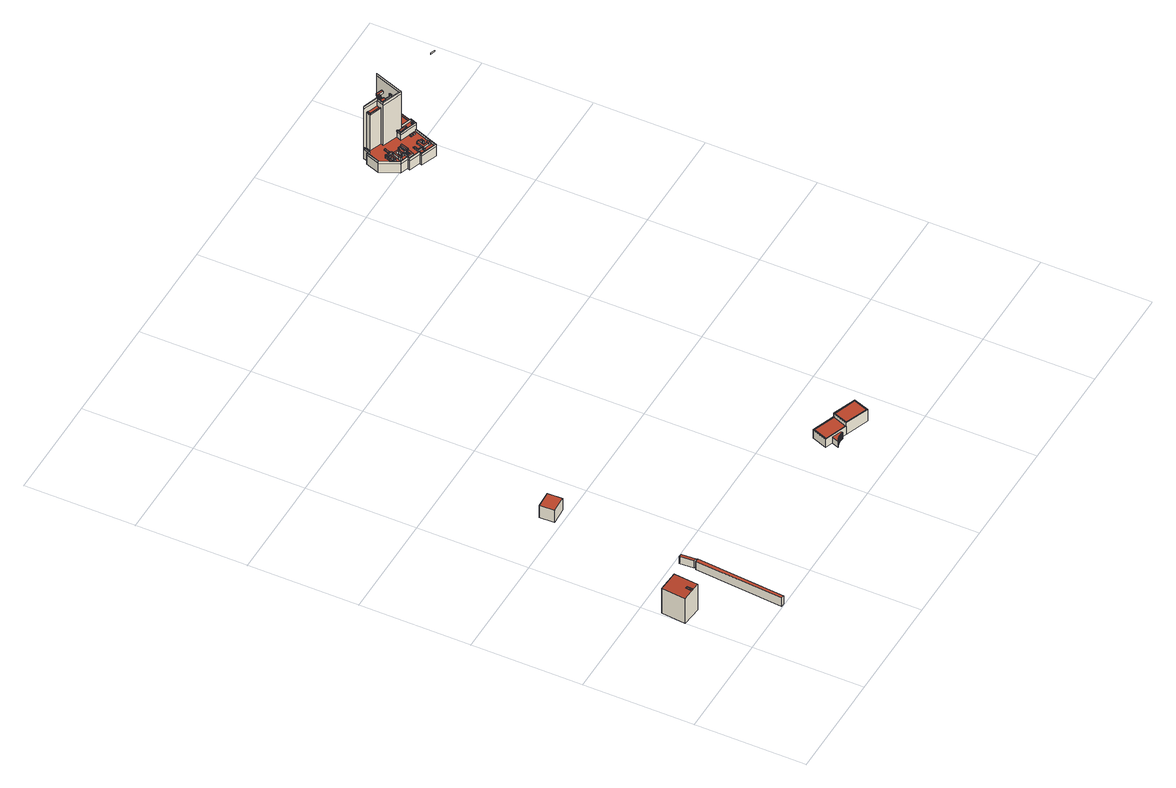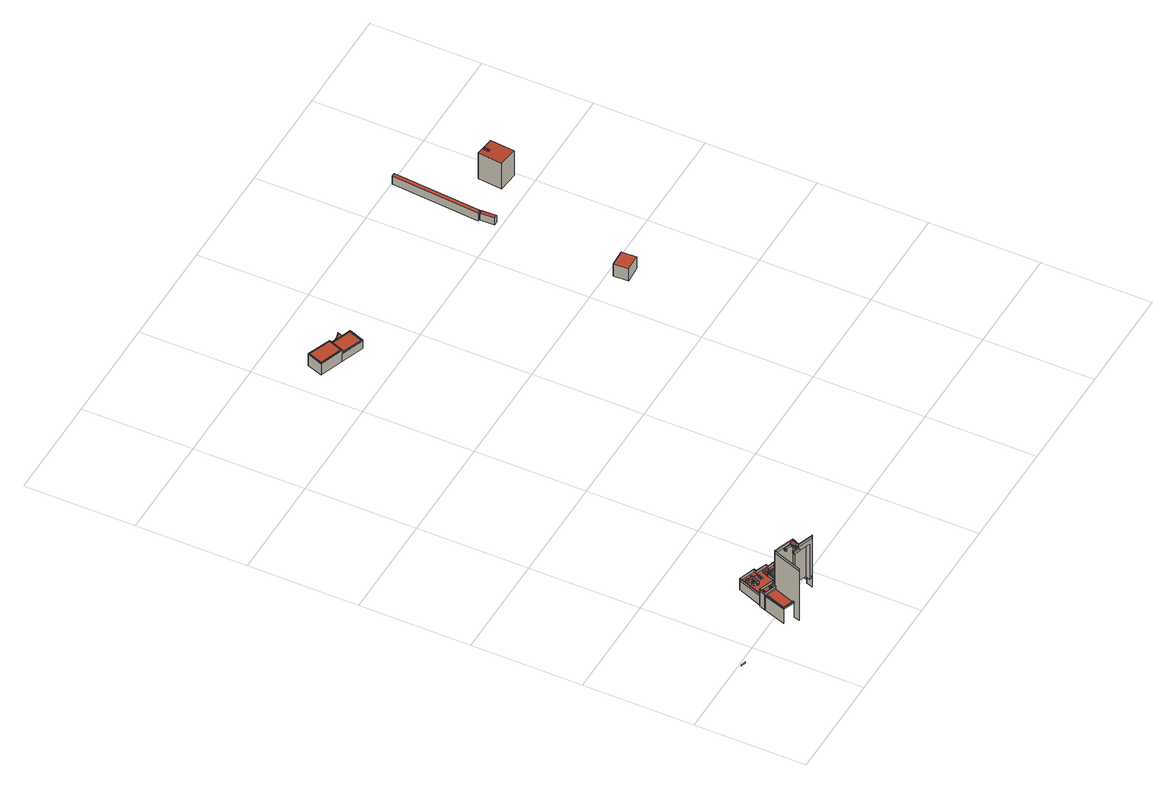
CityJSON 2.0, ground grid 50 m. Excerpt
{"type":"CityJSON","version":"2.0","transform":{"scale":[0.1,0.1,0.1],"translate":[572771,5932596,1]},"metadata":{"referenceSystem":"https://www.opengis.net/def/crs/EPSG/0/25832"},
"CityObjects":{
"building1":{"type":"Building","attributes":{"Grundfläche 2D":"103.380895","Grundhöhe NN":"1.495"},"children":["building1-1"],"geometry":[{"type":"Solid","lod":"3","boundaries":[[[[0,1,2,3]],[[3,2,4,5]],[[0,3,5,6]],[[1,0,6,7]],[[2,1,7,4]],[[6,5,4,7]]]],"semantics":{"surfaces":[{"type":"RoofSurface"},{"type":"WallSurface"},{"type":"GroundSurface"}],"values":[[0,1,1,1,1,2]]}}]},
"building1-1":{"type":"BuildingInstallation","parents":["building1"],"geometry":[{"type":"MultiSurface","lod":"3","boundaries":[[[8,9,10]],[[10,9,11]],[[12,9,8]],[[11,9,12]],[[13,14,8,10]],[[14,15,12,8]],[[15,16,11,12]],[[16,13,10,11]]],"semantics":{"surfaces":[{"type":"RoofSurface"},{"type":"WallSurface"}],"values":[0,0,0,0,1,1,1,1]}}]},
"building2":{"type":"Building","attributes":{"Grundfläche 2D":"64.604215","Grundhöhe NN":"1.583"},"geometry":[{"type":"Solid","lod":"3","boundaries":[[[[17,18,19,20]],[[21,22,20,19]],[[22,23,17,20]],[[23,24,18,17]],[[24,21,19,18]],[[24,23,22,21]]]],"semantics":{"surfaces":[{"type":"RoofSurface"},{"type":"WallSurface"},{"type":"GroundSurface"}],"values":[[0,1,1,1,1,2]]}}]},
"building3":{"type":"Building","attributes":{"Grundfläche 2D":"10.652131","Grundhöhe NN":"2.340"},"geometry":[{"type":"Solid","lod":"3","boundaries":[[[[25,26,27,28]],[[29,30,28,27]],[[30,31,25,28]],[[31,32,26,25]],[[32,29,27,26]],[[32,31,30,29]]]],"semantics":{"surfaces":[{"type":"RoofSurface"},{"type":"WallSurface"},{"type":"GroundSurface"}],"values":[[0,1,1,1,1,2]]}}]},
"building4":{"type":"Building","attributes":{"Grundfläche 2D":"51.506637","Grundhöhe NN":"2.134"},"geometry":[{"type":"Solid","lod":"3","boundaries":[[[[33,34,35,36]],[[37,38,36,35]],[[38,39,33,36]],[[39,40,34,33]],[[40,37,35,34]],[[40,39,38,37]]]],"semantics":{"surfaces":[{"type":"RoofSurface"},{"type":"WallSurface"},{"type":"GroundSurface"}],"values":[[0,1,1,1,1,2]]}}]},
"building5":{"type":"Building","attributes":{"Grundfläche 2D":"174.539027","Grundhöhe NN":"2.070"},"children":["building5-1","building5-2","building5-3"],"geometry":[{"type":"Solid","lod":"3","boundaries":[[[[41,42,43,44,45,46]],[[47,48,49,50]],[[51,52,53,54,55,56,57,58,59,60,61,62,63,64,65,66,67,68,69,70,71,72,73,74,75,76,77,78,79,80,81,82,83,84,85,86,87,88,89,90,91,92,93,94,95,96,97,98,99,100]],[[41,46,101,102]],[[99,103,104,42,41,102,105,100]],[[46,45,106,101]],[[51,100,105,107]],[[52,51,107,108]],[[109,54,53,52,108,110]],[[111,56,55,54,109,112]],[[113,58,57,56,111,114]],[[59,58,113,115]],[[60,59,115,116]],[[117,62,61,60,116,118]],[[63,62,117,119]],[[120,121,66,65,64,63,119,122]],[[123,124,69,68,67,66,121,125]],[[126,127,72,71,70,69,124,128]],[[129,130,75,74,73,72,127,131]],[[76,75,130,132]],[[133,134,78,77,76,132]],[[135,80,79,78,134,136]],[[137,81,80,135]],[[138,83,82,81,137,139]],[[140,85,84,83,138,141]],[[142,86,85,140]],[[143,88,87,86,142,144]],[[89,88,143,145]],[[90,89,145,146]],[[147,148,93,92,91,90,146,149]],[[150,151,95,94,93,148]],[[152,97,96,95,151,153]],[[98,97,152,154]],[[99,98,154,103]],[[44,43,42,155,48,47,156,45]],[[48,155,42,104,157,49]],[[50,49,157,158]],[[47,50,158,106,45,156]],[[106,158,157,104,103,154,152,153,151,150,148,147,149,146,145,143,144,142,140,141,138,139,137,135,136,134,133,132,130,129,131,127,126,128,124,123,125,121,120,122,119,117,118,116,115,113,114,111,112,109,110,108,107,105,102,101]]]],"semantics":{"surfaces":[{"type":"RoofSurface"},{"type":"WallSurface"},{"type":"GroundSurface"}],"values":[[0,0,0,1,1,1,1,1,1,1,1,1,1,1,1,1,1,1,1,1,1,1,1,1,1,1,1,1,1,1,1,1,1,1,1,1,1,1,2]]}}]},
"building5-1":{"type":"BuildingInstallation","parents":["building5"],"geometry":[{"type":"MultiSurface","lod":"3","boundaries":[[[159,160,156,161,162,155,163,164]],[[44,45,156,160]],[[45,46,161,156]],[[46,41,162,161]],[[41,42,155,162]],[[155,42,43,163]],[[43,165,164,163]],[[159,164,165,166]],[[166,44,160,159]]],"semantics":{"surfaces":[{"type":"RoofSurface"},{"type":"WallSurface"}],"values":[0,1,1,1,1,1,1,1,1]}}]},
"building5-2":{"type":"BuildingInstallation","parents":["building5"],"geometry":[{"type":"MultiSurface","lod":"3","boundaries":[[[167,168,169,170,171,172]],[[47,48,169,168]],[[48,49,170,169]],[[172,171,173,174]],[[167,172,174,175]]],"semantics":{"surfaces":[{"type":"RoofSurface"},{"type":"WallSurface"}],"values":[0,1,1,1,1]}}]},
"building5-3":{"type":"BuildingInstallation","parents":["building5"],"geometry":[{"type":"MultiSurface","lod":"3","boundaries":[[[170,176,168,167,177,171]],[[175,178,177,167]],[[178,173,171,177]],[[49,50,176,170]],[[50,47,168,176]]],"semantics":{"surfaces":[{"type":"RoofSurface"},{"type":"WallSurface"}],"values":[0,1,1,1,1]}}]},
"building6":{"type":"Building","attributes":{"Grundfläche 2D":"2715.776710","Grundhöhe NN":"13.256"},"children":["building6-1","building6-2","building6-3","building6-4","building6-5","building6-6","building6-7","building6-8","building6-9","building6-10","building6-11","building6-12","building6-13","building6-14","building6-15","building6-16","building6-17","building6-18","building6-19","building6-20","building6-21","building6-22","building6-23","building6-24","building6-25","building6-26","building6-27","building6-28","building6-29","building6-30","building6-31","building6-32"],"geometry":[{"type":"MultiSurface","lod":"3","boundaries":[[[179,180,181,182]],[[180,179,183,184]],[[185,186,187,188]],[[179,189,190,183]],[[189,179,182,191]],[[192,187,186,193]],[[180,194,195,181]],[[188,196,197,185]],[[194,180,184,198]],[[199,194,198,200]],[[194,199,201,195]],[[189,202,203,190]],[[196,204,205,197]],[[202,189,191,206]],[[207,192,193,208]],[[199,209,210,201]],[[202,211,212,203]],[[204,213,214,205]],[[211,202,206,215]],[[216,207,208,217]],[[209,199,200,218]],[[206,191,182,181,195,201,210,219,220,221,222,223,224,213,204,196,188,187,192,207,216,215]],[[225,226,227,228]],[[229,209,218,230]],[[209,229,219,210]],[[213,224,231,214]],[[232,233,215,216,217,226,225,234,235,236,237]],[[233,232,237,236,238,239,240,241]],[[205,214,231,242,243,244,245,246,247,248,249,227,226,217,208,193,186,185,197]],[[228,227,249,250]],[[229,251,220,219]],[[228,250,252,253,254,235,234,225]],[[224,223,242,231]],[[255,256,257,258]],[[259,260,261,262]],[[251,229,230,263]],[[252,250,249,248,247,246,264,265,266,267,268,269,270,236,235,254,253]],[[236,270,269,268,267,266,265,264,271,272,273,274,275,276,277,238]],[[278,279,255,258]],[[280,259,262,281]],[[282,245,244,283]],[[264,284,285,286,287,288,289,290,291,271]],[[292,293,294,287,286,285,284,264,246,245,282]],[[223,222,243,242]],[[251,295,221,220]],[[295,251,263,296]],[[293,292,282,283,297,298,299,300,301,302,303,304,294]],[[298,297,283,244,243,222,221,295,296,305,299]],[[287,306,307,308,309,310,311,288]],[[312,313,314,315,316,308,307,306,287,294,304,303]],[[312,303,302,301,300,317,318,319,320]],[[300,299,305,317]],[[313,312,320,319,321,314]],[[321,319,318,322]],[[323,324,325,326]]],"semantics":{"surfaces":[{"type":"WallSurface"},{"type":"RoofSurface"}],"values":[0,0,0,0,0,0,0,0,0,0,0,0,0,0,0,0,0,0,0,0,0,1,0,0,0,0,0,0,1,0,0,1,0,0,0,0,0,0,0,0,0,0,0,0,0,0,1,0,0,0,0,0,1,0,0]}}]},
"building6-1":{"type":"BuildingInstallation","parents":["building6"],"geometry":[{"type":"MultiSurface","lod":"3","boundaries":[[[327,328,329,330,331,332,333,334,335,336,337,338,339]],[[340,341,330,329]],[[341,342,331,330]],[[342,343,332,331]],[[343,344,333,332]],[[344,345,346,335,334,333]],[[346,347,348,337,336,335]],[[348,349,338,337]],[[349,350,339,338]],[[350,351,327,339]]],"semantics":{"surfaces":[{"type":"RoofSurface"},{"type":"WallSurface"}],"values":[0,1,1,1,1,1,1,1,1,1]}}]},
"building6-2":{"type":"BuildingInstallation","parents":["building6"],"geometry":[{"type":"MultiSurface","lod":"3","boundaries":[[[352,353,354,355,356,357]],[[358,359,352,357]],[[360,353,352,359,361]],[[360,362,354,353]],[[362,363,355,354]],[[363,364,356,355]],[[365,358,357,356,364]]],"semantics":{"surfaces":[{"type":"RoofSurface"},{"type":"WallSurface"}],"values":[0,1,1,1,1,1,1]}}]},
"building6-3":{"type":"BuildingInstallation","parents":["building6"],"geometry":[{"type":"MultiSurface","lod":"3","boundaries":[[[366,367,368,369,370]],[[371,368,367,372,373]],[[369,368,371,374]],[[375,376,377,366,370,369,374]],[[377,372,367,366]]],"semantics":{"surfaces":[{"type":"RoofSurface"},{"type":"WallSurface"}],"values":[0,1,1,1,1]}}]},
"building6-4":{"type":"BuildingInstallation","parents":["building6"],"geometry":[{"type":"MultiSurface","lod":"3","boundaries":[[[378,379,380,381,382,383,384,385,386]],[[340,329,328,327,381,380,379,378,387]],[[388,389,383,382]],[[389,390,384,383]],[[391,385,384,390,392]],[[391,393,386,385]],[[393,387,378,386]],[[327,351,394,388,382,381]]],"semantics":{"surfaces":[{"type":"RoofSurface"},{"type":"WallSurface"}],"values":[0,1,1,1,1,1,1,1]}}]},
"building6-5":{"type":"BuildingInstallation","parents":["building6"],"geometry":[{"type":"MultiSurface","lod":"3","boundaries":[[[395,396,397,398,399,400,401,402,390,389,388,403,404,359,358]],[[402,405,392,390]],[[406,407,400,399]],[[407,408,401,400]],[[394,409,403,388]],[[409,410,361,359,404,403]],[[365,411,395,358]],[[411,412,413,397,396,395]],[[413,414,398,397]]],"semantics":{"surfaces":[{"type":"RoofSurface"},{"type":"WallSurface"}],"values":[0,1,1,1,1,1,1,1,1]}}]},
"building6-6":{"type":"BuildingInstallation","parents":["building6"],"geometry":[{"type":"MultiSurface","lod":"3","boundaries":[[[415,416,417,418,372,377,376,419,420,421,422,423,424,425]],[[375,426,419,376]],[[426,427,420,419]],[[421,420,427,428]],[[422,421,428,429]],[[429,430,423,422]],[[430,431,424,423]],[[425,424,431,432]],[[432,433,415,425]],[[433,434,406,399,398,414,418,417,416,415]],[[414,373,372,418]]],"semantics":{"surfaces":[{"type":"RoofSurface"},{"type":"WallSurface"}],"values":[0,1,1,1,1,1,1,1,1,1,1]}}]},
"building6-7":{"type":"BuildingInstallation","parents":["building6"],"geometry":[{"type":"MultiSurface","lod":"3","boundaries":[[[435,436,437,438,439,440]],[[441,438,437,401,408]],[[442,443,444,445,446,435,440,439,438,441]],[[405,402,436,435,446]],[[402,401,437,436]]],"semantics":{"surfaces":[{"type":"RoofSurface"},{"type":"WallSurface"}],"values":[0,1,1,1,1]}}]},
"building6-8":{"type":"BuildingInstallation","parents":["building6"],"geometry":[{"type":"MultiSurface","lod":"3","boundaries":[[[447,448,449,450,451,452,453,454]],[[455,456,450,449]],[[456,457,451,450]],[[457,458,452,451]],[[459,460,454,453]],[[460,461,447,454]],[[461,462,448,447]],[[462,455,449,448]]],"semantics":{"surfaces":[{"type":"RoofSurface"},{"type":"WallSurface"}],"values":[0,1,1,1,1,1,1,1]}}]},
"building6-9":{"type":"BuildingInstallation","parents":["building6"],"geometry":[{"type":"MultiSurface","lod":"3","boundaries":[[[463,444,443,464,465]],[[464,443,442,466]],[[465,464,466,467]],[[445,444,463,465,467,446]]],"semantics":{"surfaces":[{"type":"RoofSurface"},{"type":"WallSurface"}],"values":[0,1,1,1]}}]},
"building6-10":{"type":"BuildingInstallation","parents":["building6"],"geometry":[{"type":"MultiSurface","lod":"3","boundaries":[[[468,469,470,471,472,473,474,475,476,477,478,479,480,481]],[[482,483,473,472]],[[484,485,479,478]],[[486,487,488,477,476,475]],[[488,484,478,477]],[[485,489,480,479]],[[489,490,491,468,481,480]],[[491,492,493,470,469,468]],[[493,494,471,470]],[[494,482,472,471]],[[483,495,474,473]]],"semantics":{"surfaces":[{"type":"RoofSurface"},{"type":"WallSurface"}],"values":[0,1,1,1,1,1,1,1,1,1,1]}}]},
"building6-11":{"type":"BuildingInstallation","parents":["building6"],"geometry":[{"type":"MultiSurface","lod":"3","boundaries":[[[496,497,498,499,500,501,502,503,504,505,506,507,508,509,510,511,512]],[[513,514,497,496]],[[514,515,498,497]],[[499,498,515,459,453,452,458,516,486,475,502,501,500]],[[475,474,503,502]],[[503,474,495]],[[495,517,504,503]],[[517,518,505,504]],[[519,520,506,505,518]],[[520,521,507,506]],[[521,522,523,524,509,508,507]],[[524,525,510,509]],[[525,526,511,510]]],"semantics":{"surfaces":[{"type":"RoofSurface"},{"type":"WallSurface"}],"values":[0,1,1,1,1,1,1,1,1,1,1,1,1]}}]},
"building6-12":{"type":"BuildingInstallation","parents":["building6"],"geometry":[{"type":"MultiSurface","lod":"3","boundaries":[[[527,528,529,530,531]],[[513,496,529,528,532]],[[496,512,530,529]],[[512,511,526,533,527,531,530]],[[533,532,528,527]]],"semantics":{"surfaces":[{"type":"RoofSurface"},{"type":"WallSurface"}],"values":[0,1,1,1,1]}}]},
"building6-13":{"type":"BuildingInstallation","parents":["building6"],"geometry":[{"type":"MultiSurface","lod":"3","boundaries":[[[534,535,536]],[[537,535,534]],[[538,536,539]],[[534,536,538]],[[540,541,534,538,542]],[[535,225,228,539,536]],[[539,228,250,542,538]],[[250,252,253,541,540,542]],[[534,541,253,543]],[[543,234,537,534]],[[225,535,537,234]]],"semantics":{"surfaces":[{"type":"RoofSurface"},{"type":"WallSurface"}],"values":[0,0,0,0,0,1,1,1,1,1,1]}}]},
"building6-14":{"type":"BuildingInstallation","parents":["building6"],"geometry":[{"type":"MultiSurface","lod":"3","boundaries":[[[521,520,544,545,522]],[[546,547,545,544]],[[544,520,519,546]],[[547,523,522,545]]],"semantics":{"surfaces":[{"type":"RoofSurface"},{"type":"WallSurface"}],"values":[0,1,1,1]}}]},
"building6-15":{"type":"BuildingInstallation","parents":["building6"],"geometry":[{"type":"MultiSurface","lod":"3","boundaries":[[[548,549,550,551,552]],[[553,554,549,548]],[[555,550,549,554]],[[555,556,551,550]],[[556,557,552,551]],[[557,553,548,552]]],"semantics":{"surfaces":[{"type":"RoofSurface"},{"type":"WallSurface"}],"values":[0,1,1,1,1,1]}}]},
"building6-16":{"type":"BuildingInstallation","parents":["building6"],"geometry":[{"type":"MultiSurface","lod":"3","boundaries":[[[558,559,560,561,562,563,564,565,566,567,568,569,570,571,572,573]],[[574,575,561,560]],[[576,562,561,575]],[[577,578,564,563]],[[578,579,565,564]],[[580,567,566,565,579,581]],[[580,582,568,567]],[[582,583,569,568]],[[583,584,585,571,570,569]],[[585,586,572,571]],[[586,587,588,558,573,572]]],"semantics":{"surfaces":[{"type":"RoofSurface"},{"type":"WallSurface"}],"values":[0,1,1,1,1,1,1,1,1,1,1]}}]},
"building6-17":{"type":"BuildingInstallation","parents":["building6"],"geometry":[{"type":"MultiSurface","lod":"3","boundaries":[[[563,562,589,590,591,564]],[[576,592,589,562]],[[592,593,594,591,590,589]],[[594,578,564,591]],[[578,577,563,564]]],"semantics":{"surfaces":[{"type":"RoofSurface"},{"type":"WallSurface"}],"values":[0,1,1,1,1]}}]},
"building6-18":{"type":"BuildingInstallation","parents":["building6"],"geometry":[{"type":"MultiSurface","lod":"3","boundaries":[[[261,595,596,597,598,599,278]],[[600,595,261,260]],[[601,602,603,604,605,598,597,596,595,600]],[[606,607,608,609,279,278,599,598,605]]],"semantics":{"surfaces":[{"type":"RoofSurface"},{"type":"WallSurface"}],"values":[0,1,1,1]}}]},
"building6-19":{"type":"BuildingInstallation","parents":["building6"],"geometry":[{"type":"MultiSurface","lod":"3","boundaries":[[[610,611,612,613]],[[614,615,612,611]]],"semantics":{"surfaces":[{"type":"RoofSurface"},{"type":"WallSurface"}],"values":[0,1]}}]},
"building6-20":{"type":"BuildingInstallation","parents":["building6"],"geometry":[{"type":"MultiSurface","lod":"3","boundaries":[[[616,617,618,619,620,621,622,623,624,625,626,627,628,629]],[[624,630,614,611,610,625]],[[610,613,626,625]],[[627,626,613,612,615,631]],[[631,632,628,627]],[[632,633,629,628]],[[633,634,616,629]],[[635,636,617,616,634]],[[636,637,618,617]],[[637,638,639,640,620,619,618]],[[620,640,574,560,559,621]],[[559,558,588,641,623,622,621]]],"semantics":{"surfaces":[{"type":"RoofSurface"},{"type":"WallSurface"}],"values":[0,1,1,1,1,1,1,1,1,1,1,1]}}]},
"building6-21":{"type":"BuildingInstallation","parents":["building6"],"geometry":[{"type":"MultiSurface","lod":"3","boundaries":[[[642,643,608,607,644,645,646,647]],[[644,607,606,648]],[[648,649,645,644]],[[649,650,646,645]],[[651,652,642,647]],[[652,653,643,642]],[[608,643,653,609]]],"semantics":{"surfaces":[{"type":"RoofSurface"},{"type":"WallSurface"}],"values":[0,1,1,1,1,1,1]}}]},
"building6-22":{"type":"BuildingInstallation","parents":["building6"],"geometry":[{"type":"MultiSurface","lod":"3","boundaries":[[[654,655,656,657]],[[624,623,657,656]],[[658,654,657,623,641]],[[658,659,655,654]],[[630,624,656,655,659]]],"semantics":{"surfaces":[{"type":"RoofSurface"},{"type":"WallSurface"}],"values":[0,1,1,1,1]}}]},
"building6-23":{"type":"BuildingInstallation","parents":["building6"],"geometry":[{"type":"MultiSurface","lod":"3","boundaries":[[[660,661,662,663,664]],[[663,662,665,651]],[[647,646,650,666,660,664,663,651]],[[666,667,661,660]],[[662,661,667,665]]],"semantics":{"surfaces":[{"type":"RoofSurface"},{"type":"WallSurface"}],"values":[0,1,1,1,1]}}]},
"building6-24":{"type":"BuildingInstallation","parents":["building6"],"geometry":[{"type":"MultiSurface","lod":"3","boundaries":[[[668,669,670,671,672,603,602,673,674]],[[673,602,601,675]],[[675,676,674,673]],[[676,677,668,674]],[[677,678,669,668]],[[678,679,670,669]],[[679,680,671,670]],[[680,681,672,671]],[[603,672,681,604]]],"semantics":{"surfaces":[{"type":"RoofSurface"},{"type":"WallSurface"}],"values":[0,1,1,1,1,1,1,1,1]}}]},
"building6-25":{"type":"BuildingInstallation","parents":["building6"],"geometry":[{"type":"MultiSurface","lod":"3","boundaries":[[[682,683,638,637,636,684]],[[635,685,684,636]],[[685,686,687,683,682,684]],[[687,639,638,683]]],"semantics":{"surfaces":[{"type":"RoofSurface"},{"type":"WallSurface"}],"values":[0,1,1,1]}}]},
"building6-26":{"type":"BuildingInstallation","parents":["building6"],"geometry":[{"type":"MultiSurface","lod":"3","boundaries":[[[688,689,690,691]],[[692,693,689,688]],[[694,690,689,693]],[[694,695,691,690]],[[688,691,695,692]]],"semantics":{"surfaces":[{"type":"RoofSurface"},{"type":"WallSurface"}],"values":[0,1,1,1,1]}}]},
"building6-27":{"type":"BuildingInstallation","parents":["building6"],"geometry":[{"type":"MultiSurface","lod":"3","boundaries":[[[696,697,698,699,700,701,702,703,704,705,706,707,708,709,710]],[[711,712,697,696]],[[712,713,698,697]],[[713,714,699,698]],[[700,699,714,715]],[[715,716,701,700]],[[717,718,707,706]],[[719,711,696,710]],[[720,721,705,704]],[[706,705,721,717]],[[708,707,718,722]],[[709,708,722,723]],[[723,719,710,709]],[[716,724,702,701]],[[703,702,724,725]],[[704,703,725,720]]],"semantics":{"surfaces":[{"type":"RoofSurface"},{"type":"WallSurface"}],"values":[0,1,1,1,1,1,1,1,1,1,1,1,1,1,1,1]}}]},
"building6-28":{"type":"BuildingInstallation","parents":["building6"],"geometry":[{"type":"MultiSurface","lod":"3","boundaries":[[[726,727,728,729]],[[730,731,729,728]],[[726,729,731,732]],[[732,733,727,726]],[[728,727,733,730]]],"semantics":{"surfaces":[{"type":"RoofSurface"},{"type":"WallSurface"}],"values":[0,1,1,1,1]}}]},
"building6-29":{"type":"BuildingInstallation","parents":["building6"],"geometry":[{"type":"MultiSurface","lod":"3","boundaries":[[[734,735,736,737,738,739,740,741,742,743,744,745,746,747]],[[304,740,739,303]],[[741,740,304,748]],[[748,749,742,741]],[[749,750,743,742]],[[292,745,744,743,750,751]],[[282,746,745,292]],[[282,283,747,746]],[[283,297,298,299,736,735,734,747]],[[299,300,737,736]],[[301,752,753,302,303,739,738,737,300]]],"semantics":{"surfaces":[{"type":"RoofSurface"},{"type":"WallSurface"}],"values":[0,1,1,1,1,1,1,1,1,1,1]}}]},
"building6-30":{"type":"BuildingInstallation","parents":["building6"],"geometry":[{"type":"MultiSurface","lod":"3","boundaries":[[[754,755,756,757]],[[758,759,757,756]],[[754,757,759,760]],[[760,761,755,754]],[[756,755,761,758]]],"semantics":{"surfaces":[{"type":"RoofSurface"},{"type":"WallSurface"}],"values":[0,1,1,1,1]}}]},
"building6-31":{"type":"BuildingInstallation","parents":["building6"],"geometry":[{"type":"MultiSurface","lod":"3","boundaries":[[[762,763,764,765]],[[763,762,766,767]],[[768,766,762,765]],[[764,763,767,769]],[[769,768,765,764]]],"semantics":{"surfaces":[{"type":"RoofSurface"},{"type":"WallSurface"}],"values":[0,1,1,1,1]}}]},
"building6-32":{"type":"BuildingInstallation","parents":["building6"],"geometry":[{"type":"MultiSurface","lod":"3","boundaries":[[[770,771,772,753,752,773]],[[313,771,770,314]],[[313,774,772,771]],[[774,320,753,772]],[[302,753,320]],[[320,319,301,302]],[[319,321,773,752,301]],[[321,314,770,773]]],"semantics":{"surfaces":[{"type":"RoofSurface"},{"type":"WallSurface"}],"values":[0,1,1,1,1,1,1,1]}}]}
},
"vertices":[
[3,300,139],[96,292,145],[105,403,145],[13,411,139],[105,403,5],[13,411,5],[3,300,5],[96,292,5],
[54,302,144],[61,314,147],[56,326,144],[67,325,144],[65,301,144],[56,326,143],[54,302,143],[65,301,143],[67,325,143],
[314,404,51],[298,405,51],[265,5,51],[281,4,51],[265,5,6],[281,4,6],[314,404,6],[298,405,6],
[309,477,49],[293,476,51],[296,411,51],[313,412,49],[296,411,13],[313,412,13],[309,477,13],[293,476,13],
[277,1026,76],[354,1030,76],[351,1097,76],[274,1093,76],[351,1097,11],[274,1093,11],[277,1026,11],[354,1030,11],
[1156,267,53],[1260,229,53],[1260,231,53],[1285,295,53],[1286,298,53],[1182,336,53],[1286,298,72],[1260,229,72],[1367,189,72],[1393,259,72],[1178,222,45],[1179,223,45],[1180,223,45],[1181,224,45],[1182,224,45],[1184,225,45],[1185,226,45],[1186,226,45],[1187,227,45],[1189,228,45],[1190,228,45],[1191,228,45],[1192,229,45],[1193,229,45],[1194,229,45],[1195,229,45],[1195,230,45],[1196,230,45],[1198,230,45],[1199,230,45],[1200,231,45],[1201,231,45],[1202,231,45],[1203,231,45],[1204,231,45],[1205,232,45],[1206,232,45],[1207,232,45],[1208,232,45],[1210,232,45],[1212,232,45],[1213,232,45],[1214,232,45],[1215,232,45],[1217,232,45],[1219,232,45],[1220,232,45],[1221,232,45],[1222,232,45],[1223,232,45],[1225,232,45],[1225,231,45],[1226,231,45],[1227,231,45],[1228,231,45],[1229,231,45],[1230,231,45],[1230,230,45],[1234,238,45],[1189,255,45],[1182,336,11],[1156,267,11],[1234,238,11],[1260,229,11],[1189,255,11],[1286,298,11],[1178,222,11],[1179,223,11],[1181,224,11],[1180,223,11],[1184,225,11],[1182,224,11],[1186,226,11],[1185,226,11],[1187,227,11],[1189,228,11],[1191,228,11],[1190,228,11],[1192,229,11],[1194,229,11],[1195,229,11],[1193,229,11],[1196,230,11],[1198,230,11],[1195,230,11],[1200,231,11],[1201,231,11],[1199,230,11],[1203,231,11],[1204,231,11],[1202,231,11],[1205,232,11],[1206,232,11],[1207,232,11],[1210,232,11],[1208,232,11],[1212,232,11],[1214,232,11],[1213,232,11],[1217,232,11],[1215,232,11],[1219,232,11],[1221,232,11],[1220,232,11],[1222,232,11],[1223,232,11],[1225,231,11],[1226,231,11],[1225,232,11],[1227,231,11],[1228,231,11],[1230,231,11],[1229,231,11],[1230,230,11],[1260,229,57],[1286,298,57],[1367,189,11],[1393,259,11],
[1184,333,57],[1285,295,57],[1182,336,57],[1156,267,57],[1260,231,57],[1160,268,57],[1160,268,53],[1184,333,53],
[1287,294,75],[1286,298,75],[1260,229,75],[1367,189,75],[1365,192,75],[1263,230,75],[1365,192,72],[1263,230,72],[1287,294,72],
[1393,259,75],[1389,257,75],[1389,257,72],
[1643,2521,173],[1681,2440,173],[1681,2440,185],[1643,2521,185],[1643,2521,123],[1681,2440,123],[1683,2442,173],[1645,2522,173],[1645,2522,185],[1683,2442,185],[1665,2582,173],[1665,2582,123],[1665,2582,185],[1666,2579,185],[1666,2579,173],[1718,2427,173],[1718,2427,185],[1721,2428,185],[1721,2428,173],[1718,2427,123],[1714,2416,173],[1714,2416,123],[1714,2416,185],[1677,2578,173],[1677,2578,123],[1717,2417,185],[1717,2417,173],[1677,2578,185],[1678,2575,185],[1678,2575,173],[1765,2398,173],[1765,2398,185],[1688,2607,173],[1688,2607,123],[1768,2399,185],[1768,2399,173],[1688,2607,185],[1690,2607,185],[1690,2607,173],[1765,2398,123],[1760,2386,185],[1835,2359,185],[1877,2474,185],[1875,2475,185],[1834,2362,185],[1764,2387,185],[1702,2603,366],[1702,2603,173],[1694,2582,173],[1694,2582,366],[1760,2386,173],[1760,2386,123],[1764,2387,173],[1690,2607,394],[1688,2607,394],[1705,2601,366],[1756,2583,366],[1756,2583,394],[1702,2603,394],[1756,2583,406],[1702,2603,406],[1690,2607,406],[1688,2607,406],[1834,2362,173],[1875,2475,173],[1802,2501,173],[1811,2524,173],[1743,2549,173],[1745,2553,173],[1746,2558,173],[1748,2563,173],[1748,2563,366],[1835,2359,173],[1749,2566,366],[1750,2567,366],[1751,2570,366],[1761,2586,394],[1694,2610,394],[1694,2610,406],[1761,2586,406],[1749,2552,394],[1750,2556,394],[1750,2556,406],[1749,2552,406],[1835,2359,123],[1743,2549,394],[1745,2553,394],[1746,2558,394],[1748,2563,394],[1749,2566,394],[1750,2567,394],[1751,2570,394],[1743,2549,406],[1745,2553,406],[1746,2558,406],[1748,2563,406],[1749,2566,406],[1750,2567,406],[1751,2570,406],[1755,2569,406],[1755,2569,394],[1831,2522,394],[1831,2522,406],[1811,2524,204],[1802,2501,204],[1811,2524,394],[1813,2524,394],[1830,2518,394],[1834,2516,394],[1834,2516,406],[1830,2518,406],[1813,2524,406],[1811,2524,406],[1813,2524,204],[1830,2518,204],[1834,2516,204],[1877,2474,173],[1877,2474,123],[1875,2475,204],[1877,2474,204],[1881,2472,204],[1892,2502,204],[1891,2503,204],[1887,2504,204],[1836,2522,204],[1836,2520,204],[1881,2472,123],[1836,2520,394],[1836,2522,394],[1884,2652,394],[1884,2652,406],[1836,2522,406],[1836,2520,406],[1836,2522,199],[1872,2619,199],[1874,2624,199],[1874,2624,123],[1884,2652,123],[1892,2502,123],[1891,2503,123],[1891,2503,199],[1887,2504,199],[1928,2604,199],[1928,2604,123],[2294,2604,199],[2273,2611,199],[2273,2611,206],[2294,2604,206],
[1690,2507,179],[1691,2508,179],[1692,2512,179],[1689,2512,179],[1688,2512,179],[1686,2511,179],[1685,2510,179],[1685,2509,179],[1684,2509,179],[1684,2508,179],[1672,2475,179],[1678,2473,179],[1689,2507,179],[1692,2512,173],[1689,2512,173],[1688,2512,173],[1686,2511,173],[1685,2510,173],[1685,2509,173],[1684,2509,173],[1684,2508,173],[1672,2475,173],[1678,2473,173],[1689,2507,173],[1690,2507,173],
[1693,2496,182],[1684,2475,182],[1685,2475,182],[1682,2467,182],[1688,2465,182],[1699,2494,182],[1699,2494,179],[1693,2496,179],[1684,2475,173],[1693,2496,173],[1685,2475,173],[1682,2467,173],[1688,2465,173],[1699,2494,173],
[1706,2456,191],[1699,2458,191],[1696,2447,191],[1703,2445,191],[1706,2453,191],[1696,2447,173],[1699,2458,186],[1699,2458,173],[1703,2445,173],[1706,2453,173],[1706,2453,186],[1706,2456,186],
[1692,2514,180],[1692,2512,180],[1691,2508,180],[1690,2507,180],[1693,2506,180],[1695,2512,180],[1696,2511,180],[1696,2513,180],[1695,2513,180],[1692,2514,173],[1693,2506,179],[1695,2512,179],[1696,2511,179],[1696,2513,173],[1696,2511,173],[1695,2513,173],[1693,2506,173],
[1702,2503,179],[1715,2498,179],[1716,2498,179],[1713,2490,179],[1718,2488,179],[1724,2502,179],[1717,2504,179],[1710,2506,179],[1696,2505,179],[1696,2504,179],[1710,2506,173],[1718,2488,173],[1724,2502,173],[1717,2504,173],[1696,2505,173],[1696,2504,173],[1702,2503,173],[1715,2498,173],[1716,2498,173],[1713,2490,173],
[1739,2480,186],[1720,2487,186],[1718,2488,186],[1713,2490,186],[1708,2453,186],[1717,2481,186],[1730,2476,186],[1724,2458,186],[1725,2457,186],[1723,2452,186],[1728,2450,186],[1708,2453,173],[1717,2481,173],[1730,2476,173],[1724,2458,173],[1725,2457,173],[1723,2452,173],[1728,2450,173],[1739,2480,173],[1720,2487,173],
[1712,2510,180],[1710,2506,180],[1717,2504,180],[1719,2507,180],[1717,2508,180],[1712,2509,180],[1719,2507,173],[1717,2508,173],[1717,2508,179],[1712,2509,179],[1712,2509,173],[1712,2510,173],
[1751,2419,181],[1761,2444,181],[1754,2446,181],[1747,2428,181],[1733,2433,181],[1741,2454,181],[1736,2456,181],[1726,2427,181],[1754,2446,173],[1747,2428,173],[1733,2433,173],[1741,2454,173],[1736,2456,173],[1726,2427,173],[1751,2419,173],[1761,2444,173],
[1712,2510,179],[1726,2531,179],[1720,2533,179],[1726,2531,173],[1720,2533,173],
[1736,2436,179],[1739,2435,179],[1742,2434,179],[1744,2434,179],[1746,2434,179],[1748,2436,179],[1753,2450,179],[1749,2452,179],[1744,2439,179],[1744,2438,179],[1741,2439,179],[1741,2441,179],[1738,2442,179],[1737,2440,179],[1746,2434,173],[1748,2436,173],[1741,2439,173],[1741,2441,173],[1749,2452,173],[1744,2439,173],[1744,2438,173],[1738,2442,173],[1737,2440,173],[1736,2436,173],[1739,2435,173],[1742,2434,173],[1744,2434,173],[1753,2450,173],
[1742,2474,183],[1740,2475,183],[1734,2457,183],[1736,2456,183],[1741,2454,183],[1744,2453,183],[1749,2452,183],[1753,2450,183],[1756,2449,183],[1758,2455,183],[1755,2456,183],[1754,2456,183],[1751,2457,183],[1746,2459,183],[1753,2479,183],[1751,2479,183],[1749,2472,183],[1742,2474,173],[1740,2475,173],[1734,2457,173],[1744,2453,173],[1756,2449,173],[1758,2455,173],[1755,2456,173],[1755,2456,179],[1754,2456,179],[1751,2457,179],[1751,2457,173],[1746,2459,173],[1753,2479,173],[1751,2479,173],
[1752,2481,190],[1745,2483,190],[1742,2474,190],[1749,2472,190],[1751,2479,190],[1745,2483,173],[1752,2481,173],
[1699,2585,372],[1702,2603,370],[1695,2586,370],[1705,2601,372],[1698,2581,370],[1694,2582,370],[1749,2566,372],[1750,2567,372],[1748,2563,370],[1699,2585,366],
[1764,2484,179],[1760,2486,179],[1764,2484,173],[1760,2486,173],
[1768,2484,185],[1768,2483,185],[1757,2449,185],[1762,2447,185],[1774,2482,185],[1768,2484,173],[1768,2483,173],[1757,2449,173],[1762,2447,173],[1774,2482,173],
[1802,2397,180],[1800,2398,180],[1803,2405,180],[1783,2413,180],[1789,2428,180],[1783,2430,180],[1783,2431,180],[1775,2409,180],[1781,2407,180],[1795,2401,180],[1794,2396,180],[1795,2396,180],[1794,2392,180],[1793,2392,180],[1799,2390,180],[1801,2394,180],[1803,2405,173],[1783,2413,173],[1789,2428,173],[1783,2430,173],[1783,2431,173],[1775,2409,173],[1795,2401,173],[1781,2407,173],[1794,2396,173],[1795,2396,173],[1794,2392,173],[1793,2392,173],[1799,2390,173],[1801,2394,173],[1802,2397,173],
[1791,2433,180],[1786,2436,180],[1785,2436,180],[1791,2433,173],[1786,2436,173],[1785,2436,173],
[1768,2550,406],[1769,2553,406],[1770,2557,406],[1772,2562,406],[1771,2563,406],[1768,2550,394],[1769,2553,394],[1769,2553,403],[1770,2557,403],[1770,2557,394],[1772,2562,394],[1771,2563,394],[1771,2563,403],[1767,2564,403],[1767,2564,394],
[1812,2404,179],[1816,2403,179],[1823,2423,179],[1819,2425,179],[1816,2403,173],[1823,2423,173],
[1837,2426,184],[1827,2430,184],[1826,2430,184],[1820,2432,184],[1814,2435,184],[1800,2398,184],[1802,2397,184],[1826,2388,184],[1829,2398,184],[1812,2404,184],[1819,2425,184],[1830,2421,184],[1827,2414,184],[1832,2412,184],[1829,2398,173],[1830,2421,173],[1827,2414,173],[1832,2412,173],[1837,2426,173],[1827,2430,173],[1827,2430,180],[1826,2430,180],[1820,2432,180],[1820,2432,173],[1814,2435,173],[1826,2388,173],
[1771,2579,403],[1773,2579,403],[1776,2578,403],[1777,2578,403],[1778,2581,403],[1772,2583,403],[1776,2578,394],[1777,2578,394],[1778,2581,394],[1772,2583,394],[1771,2579,394],[1773,2579,394],
[1833,2386,189],[1836,2396,189],[1829,2398,189],[1826,2388,189],[1833,2386,173],[1836,2396,173],
[1779,2580,405],[1782,2588,405],[1775,2590,405],[1772,2583,405],[1778,2581,405],[1775,2590,394],[1779,2580,394],[1782,2588,394],
[1806,2543,403],[1809,2553,403],[1805,2555,403],[1802,2546,403],[1800,2545,403],[1800,2541,403],[1804,2542,403],[1800,2541,394],[1804,2542,394],[1806,2543,394],[1809,2553,394],[1805,2555,394],[1802,2546,394],[1800,2545,394],
[1828,2436,180],[1822,2438,180],[1829,2436,180],[1829,2436,173],[1828,2436,173],[1822,2438,173],
[1781,2600,405],[1777,2591,405],[1804,2580,405],[1808,2589,405],[1781,2600,394],[1777,2591,394],[1804,2580,394],[1808,2589,394],
[1843,2504,211],[1839,2508,211],[1824,2513,211],[1822,2514,211],[1820,2514,211],[1816,2513,211],[1813,2510,211],[1810,2502,211],[1818,2499,211],[1820,2505,211],[1835,2500,211],[1836,2499,211],[1841,2499,211],[1847,2497,211],[1849,2502,211],[1843,2504,204],[1839,2508,204],[1824,2513,204],[1822,2514,204],[1820,2514,204],[1816,2513,204],[1835,2500,204],[1836,2499,204],[1849,2502,204],[1818,2499,204],[1820,2505,204],[1841,2499,204],[1847,2497,204],[1813,2510,204],[1810,2502,204],
[1848,2470,180],[1851,2477,180],[1841,2481,180],[1838,2474,180],[1841,2481,173],[1838,2474,173],[1848,2470,173],[1851,2477,173],
[1875,2475,215],[1877,2474,215],[1881,2472,215],[1892,2502,215],[1891,2503,215],[1836,2522,215],[1836,2520,215],[1889,2501,215],[1880,2475,215],[1805,2502,215],[1805,2504,215],[1813,2524,215],[1811,2524,215],[1802,2501,215],[1889,2501,204],[1880,2475,204],[1805,2502,204],[1805,2504,204],[1891,2503,205],[1887,2504,205],
[1859,2466,180],[1861,2474,180],[1852,2477,180],[1849,2469,180],[1852,2477,173],[1849,2469,173],[1859,2466,173],[1861,2474,173],
[1881,2491,211],[1875,2493,211],[1874,2488,211],[1879,2486,211],[1881,2491,204],[1875,2493,204],[1879,2486,204],[1874,2488,204],
[1874,2624,205],[1872,2619,205],[1922,2601,205],[1928,2604,205],[1922,2601,199]
]}
